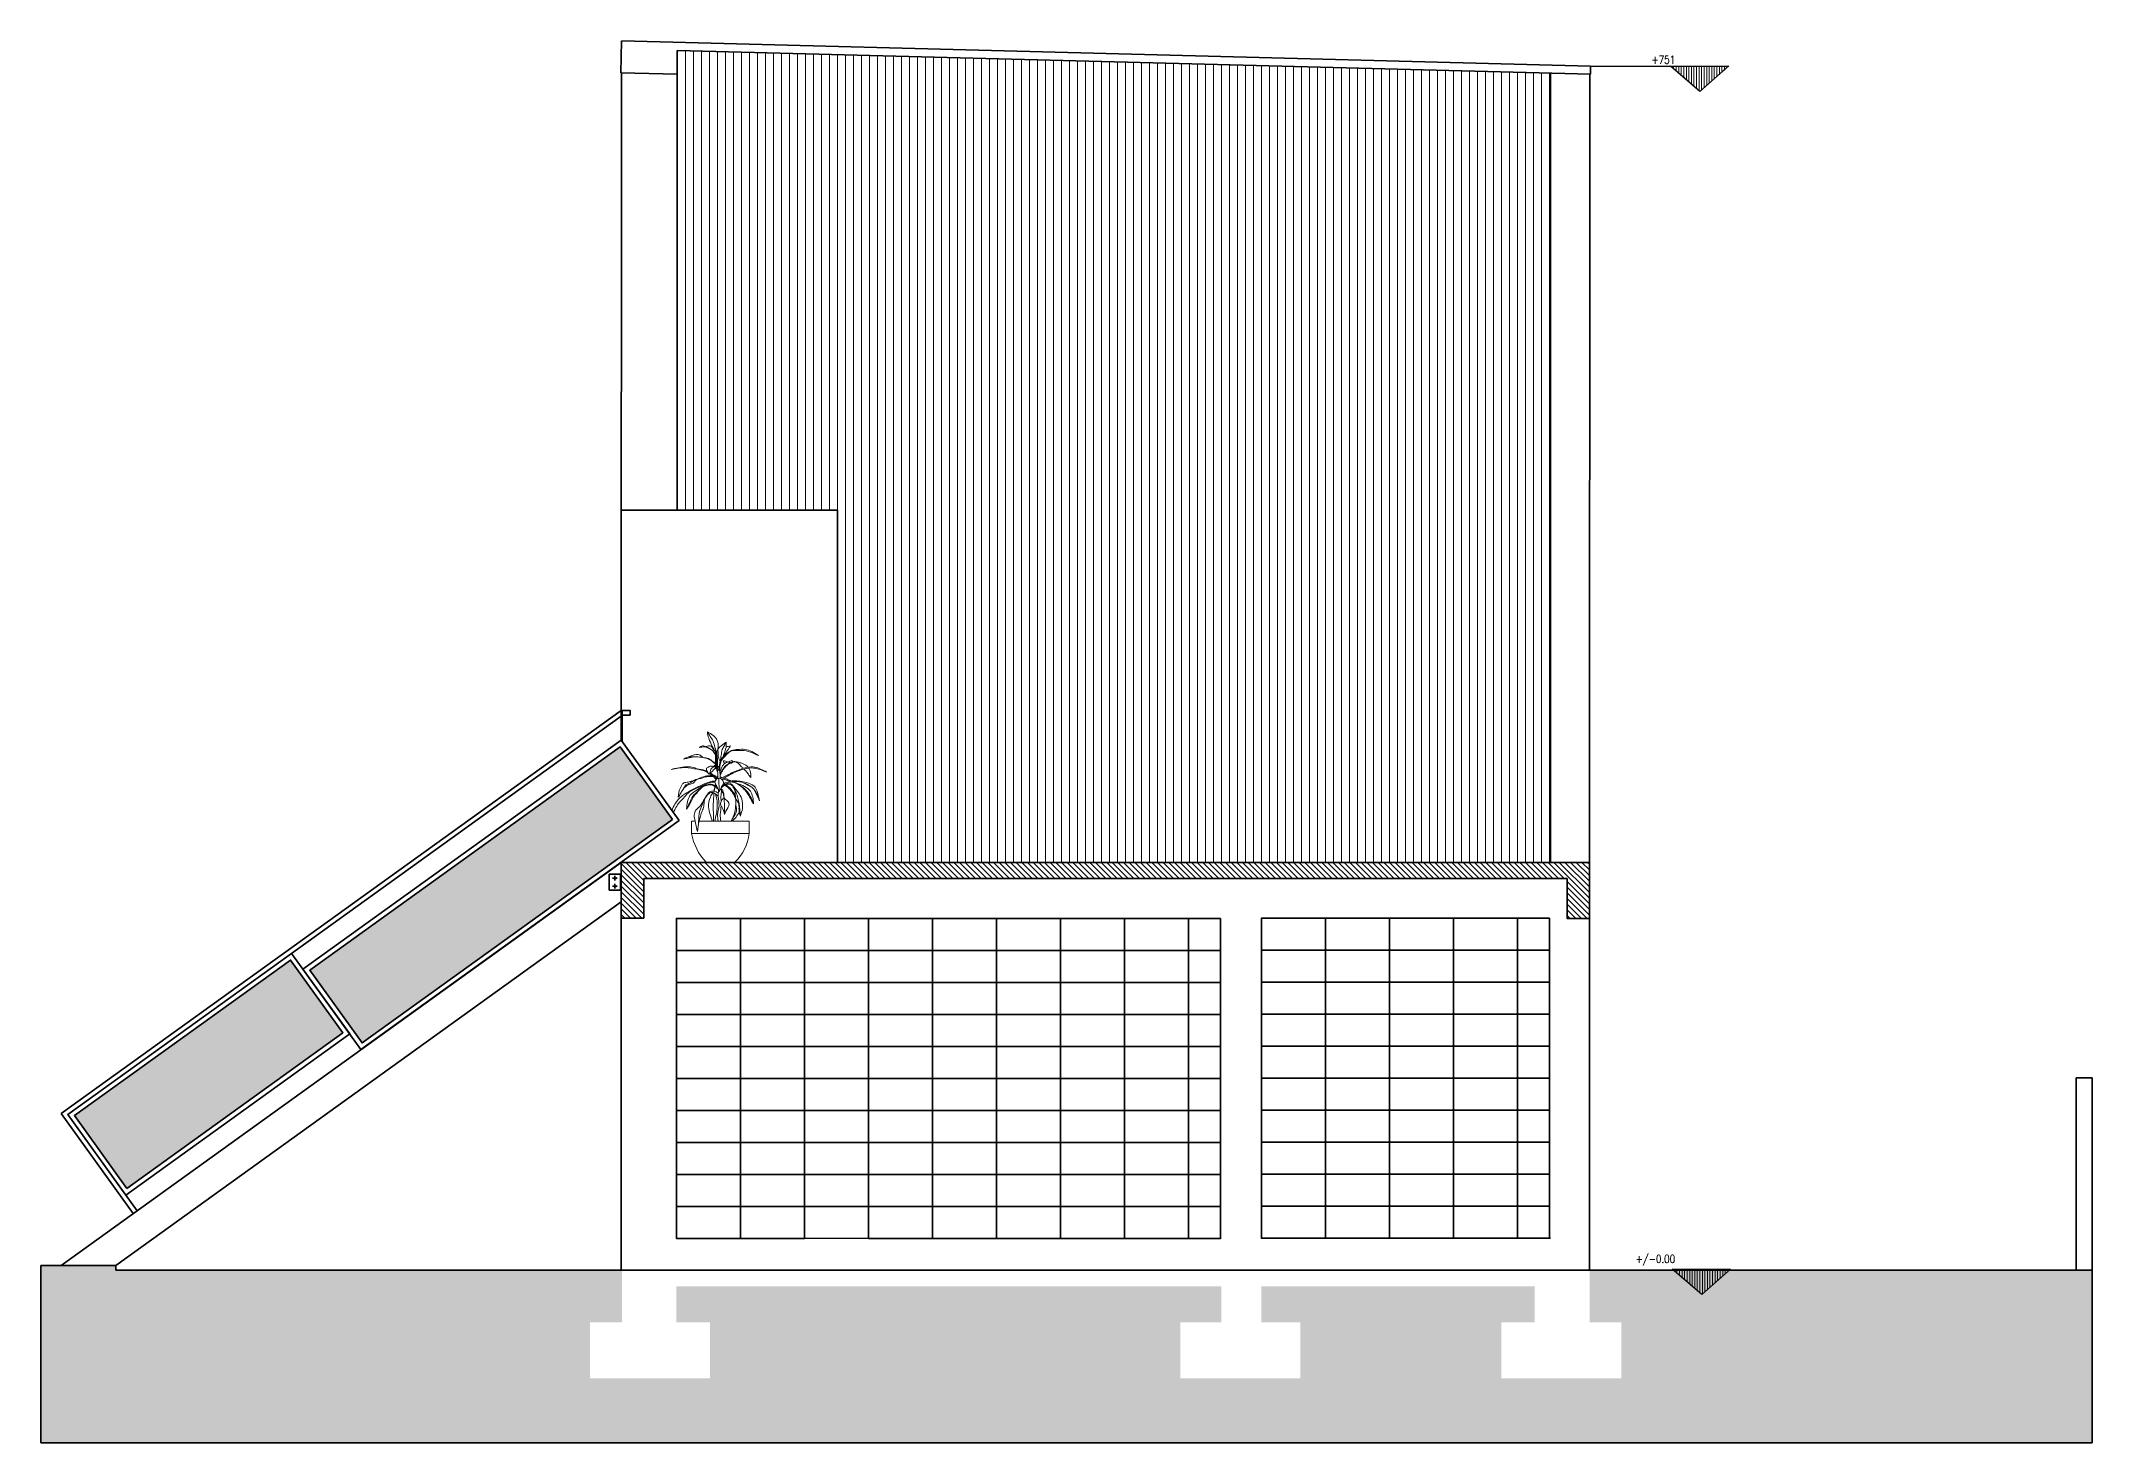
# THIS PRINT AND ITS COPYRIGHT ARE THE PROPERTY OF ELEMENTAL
# Model space of a CAD drawing. Header units: metres. Extents: x -90 to 10476, y -9 to 23.
# Drawn here: x -90.1 to -77.29, y 13.99 to 22.75 of the extents above; entities that cross this region are included whole.
import ezdxf

# ---------------------------------------------------------------- set-up
doc = ezdxf.new("R2010")
doc.units = ezdxf.units.M
doc.header["$LTSCALE"] = 5
doc.header["$MEASUREMENT"] = 0
for name, color, linetype, lineweight in [('A-ANNO-NOTE', 7, 'Continuous', 35), ('A-ELEV-MBE1', 7, 'Continuous', 35), ('A-ELEV-PATT', 255, 'Continuous', 18), ('A-FURN', 253, 'Continuous', 18), ('A-FURN-', 253, 'Continuous', 0), ('A-SECT-MCUT', 7, 'Continuous', 35), ('A-SECT-PATT', 8, 'Continuous', 18)]:
    doc.layers.add(name, color=color, linetype=linetype, lineweight=lineweight)
doc.layers.add('quote', color=3, linetype='Continuous')
doc.styles.add('E-ROMANS', font='romans.shx', dxfattribs={"width": 0.8})

msp = doc.modelspace()

# ---------------------------------------------------------------- hatches: boundary and pattern name
at = {"layer": 'A-ELEV-PATT'}
h = msp.add_hatch(dxfattribs=at)
h.set_pattern_fill('ANSI31', color=256, scale=0.005, angle=225, style=0)
h.set_pattern_definition([(270, (123.377952, -109.230486), (0.015875, -4e-17), [])])
h.paths.add_polyline_path([(-79.554, 22.593), (-79.738, 22.435), (-79.922, 22.593)])
h = msp.add_hatch(dxfattribs=at)
h.set_pattern_fill('ANSI31', color=256, scale=0.005, angle=225, style=0)
h.set_pattern_definition([(270, (123.367, -116.748887), (0.015875, -4e-17), [])])
h.paths.add_polyline_path([(-79.543, 15.075), (-79.727, 14.916), (-79.911, 15.075)])
at = {"layer": 'A-SECT-PATT'}
h = msp.add_hatch(dxfattribs=at)
h.set_pattern_fill('ANSI31', color=256, scale=0.4, angle=315, style=0)
h.set_pattern_definition([(270, (0.67349, -58.998675), (0.05, -7e-17), [])])
h.paths.add_polyline_path([(-86.127, 22.691), (-80.671, 22.549), (-80.671, 17.618), (-82.71, 17.618), (-83.51, 17.618), (-85.137, 17.618), (-85.137, 19.818), (-86.115, 19.818)])
h = msp.add_hatch(dxfattribs=at)
h.set_pattern_fill('DOTS', color=256, scale=0.4, angle=542.9169, style=0)
h.set_pattern_definition([(182.91694, (-72.485125, -8.862014), (-0.011211598, -0.025603712), [0, -0.025])])
h.paths.add_polyline_path([(-88.216, 16.553), (-89.567, 15.581), (-89.894, 16.036), (-88.543, 17.007)])
h.paths.add_polyline_path([(-86.157, 17.886), (-88.097, 16.49), (-88.424, 16.944), (-86.484, 18.34)])
h = msp.add_hatch(dxfattribs=at)
h.set_pattern_fill('ANSI31', color=256, scale=0.2, angle=270, style=0)
h.set_pattern_definition([(315, (-72.485125, -8.862014), (0.01767767, 0.01767767), [])])
h.paths.add_polyline_path([(-80.567, 17.618), (-80.567, 17.618), (-80.427, 17.618), (-80.427, 17.268), (-80.567, 17.268), (-80.567, 17.518), (-86.337, 17.518), (-86.337, 17.269), (-86.477, 17.269), (-86.477, 17.618), (-86.337, 17.618)])
h = msp.add_hatch(dxfattribs=at)
h.set_pattern_fill('DOTS', color=256, angle=270, style=0)
h.set_pattern_definition([(180, (-77.287414, 1.521354), (-0.03125, -0.0625), [0, -0.0625])])
h.paths.add_polyline_path([(-85.922, 14.744), (-86.133, 14.744), (-86.133, 14.969), (-82.727, 14.969), (-82.727, 14.744), (-82.773, 14.744), (-82.983, 14.744), (-82.983, 14.394), (-82.233, 14.394), (-82.233, 14.744), (-82.432, 14.744), (-82.477, 14.744), (-82.477, 14.969), (-80.769, 14.969), (-80.769, 14.819), (-80.769, 14.744), (-80.978, 14.744), (-80.978, 14.394), (-80.228, 14.394), (-80.228, 14.744), (-80.427, 14.744), (-80.427, 14.894), (-80.427, 15.069), (-77.287, 15.069), (-77.287, 13.99), (-90.103, 13.99), (-90.103, 15.098), (-89.635, 15.098), (-89.635, 15.069), (-86.473, 15.069), (-86.473, 14.819), (-86.473, 14.744), (-86.672, 14.744), (-86.672, 14.394), (-85.922, 14.394)])

# ---------------------------------------------------------------- linework, layer by layer
at = {"layer": 'A-ANNO-NOTE'}
msp.add_line((-86.477, 19.818), (-85.126, 19.818), dxfattribs=at)
at = {"layer": 'A-ELEV-MBE1'}
for p, q in [((-86.479, 22.552), (-86.475, 22.751)), ((-80.42, 22.543), (-86.127, 22.691)), ((-86.127, 22.691), (-86.127, 22.544)), ((-80.42, 22.593), (-80.42, 22.543)), ((-86.479, 22.552), (-86.127, 22.544)), ((-80.671, 22.549), (-80.671, 17.618)), ((-80.425, 22.395), (-80.425, 22.543)), ((-85.126, 19.818), (-85.126, 17.618)), ((-86.477, 18.568), (-89.977, 16.049)), ((-86.477, 18.531), (-89.936, 16.042)), ((-86.477, 18.382), (-86.477, 18.568)), ((-86.477, 18.568), (-86.472, 18.568)), ((-86.472, 18.375), (-86.472, 18.568)), ((-86.477, 17.618), (-89.977, 15.098)), ((-86.477, 17.372), (-86.477, 17.618)), ((-86.552, 17.544), (-86.552, 17.444)), ((-86.552, 17.544), (-86.477, 17.544)), ((-86.552, 17.444), (-86.477, 17.444)), ((-86.532, 17.519), (-86.502, 17.519)), ((-86.532, 17.469), (-86.502, 17.469)), ((-86.517, 17.504), (-86.517, 17.534)), ((-86.517, 17.484), (-86.517, 17.454)), ((-86.482, 17.544), (-86.482, 17.444)), ((-86.477, 17.372), (-89.635, 15.098)), ((-86.477, 17.269), (-86.477, 15.069)), ((-80.513, 17.268), (-80.563, 17.268)), ((-80.427, 17.268), (-80.427, 15.069)), ((-77.387, 15.169), (-77.387, 16.271)), ((-77.387, 15.069), (-77.387, 16.271)), ((-77.387, 16.271), (-77.287, 16.271)), ((-77.387, 16.271), (-77.287, 16.271)), ((-77.287, 16.271), (-77.287, 15.169)), ((-77.287, 16.271), (-77.287, 15.069)), ((-89.977, 16.049), (-89.527, 15.423)), ((-89.936, 16.042), (-89.502, 15.44)), ((-82.728, 15.269), (-86.133, 15.268)), ((-80.67, 15.269), (-82.477, 15.269)), ((-90.103, 15.098), (-90.103, 13.99)), ((-90.103, 15.098), (-90.103, 13.99)), ((-89.635, 15.098), (-90.103, 15.098)), ((-89.635, 15.098), (-89.635, 15.069)), ((-89.635, 15.069), (-86.477, 15.069)), ((-80.427, 15.069), (-77.287, 15.069)), ((-77.287, 15.069), (-77.287, 13.99)), ((-90.103, 13.99), (-77.287, 13.99))]:
    msp.add_line(p, q, dxfattribs=at)
at = {"layer": 'A-ELEV-MBE1', "extrusion": (4.44089e-16, 4.48813e-31, -1)}
for p, q in [((-83.51, 17.618), (-82.71, 17.618)), ((-83.485, 17.618), (-82.735, 17.618)), ((-83.485, 17.618), (-82.735, 17.618))]:
    msp.add_line(p, q, dxfattribs=at)
at = {"layer": 'A-ELEV-MBE1'}
for points in [[(-80.42, 22.593), (-86.473, 22.751), (-86.473, 22.751), (-86.473, 22.751), (-86.473, 22.751), (-86.473, 22.751), (-86.473, 22.751)], [(-86.476, 22.552), (-86.477, 18.568)], [(-86.127, 19.818), (-86.127, 22.544)], [(-80.427, 17.618), (-80.427, 17.618), (-80.425, 22.395), (-80.425, 22.395)], [(-80.427, 15.069), (-86.477, 15.069)]]:
    msp.add_lwpolyline(points, dxfattribs=at)
for points in [[(-86.472, 18.538), (-86.472, 18.568), (-86.422, 18.568), (-86.422, 18.538)], [(-86.115, 17.879), (-86.477, 18.382), (-88.466, 16.951), (-88.104, 16.448)], [(-86.157, 17.886), (-86.484, 18.34), (-88.424, 16.944), (-88.097, 16.49)], [(-85.733, 17.268), (-86.133, 17.268), (-86.133, 17.068), (-85.733, 17.068)], [(-85.333, 17.268), (-85.733, 17.268), (-85.733, 17.068), (-85.333, 17.068)], [(-84.933, 17.268), (-85.333, 17.268), (-85.333, 17.068), (-84.933, 17.068)], [(-84.533, 17.268), (-84.933, 17.268), (-84.933, 17.068), (-84.533, 17.068)], [(-84.133, 17.268), (-84.533, 17.268), (-84.533, 17.068), (-84.133, 17.068)], [(-83.733, 17.268), (-84.133, 17.268), (-84.133, 17.068), (-83.733, 17.068)], [(-83.333, 17.268), (-83.733, 17.268), (-83.733, 17.068), (-83.333, 17.068)], [(-82.933, 17.268), (-83.333, 17.268), (-83.333, 17.068), (-82.933, 17.068)], [(-82.733, 17.268), (-82.933, 17.268), (-82.933, 17.068), (-82.733, 17.068)], [(-82.077, 17.269), (-82.477, 17.269), (-82.477, 17.069), (-82.077, 17.069)], [(-81.677, 17.269), (-82.077, 17.269), (-82.077, 17.069), (-81.677, 17.069)], [(-81.277, 17.269), (-81.677, 17.269), (-81.677, 17.069), (-81.277, 17.069)], [(-80.877, 17.269), (-81.277, 17.269), (-81.277, 17.069), (-80.877, 17.069)], [(-80.677, 17.269), (-80.877, 17.269), (-80.877, 17.069), (-80.677, 17.069)], [(-89.573, 15.539), (-88.174, 16.546), (-88.537, 17.049), (-89.936, 16.042)], [(-85.733, 17.068), (-86.133, 17.068), (-86.133, 16.868), (-85.733, 16.868)], [(-85.333, 17.068), (-85.733, 17.068), (-85.733, 16.868), (-85.333, 16.868)], [(-84.933, 17.068), (-85.333, 17.068), (-85.333, 16.868), (-84.933, 16.868)], [(-84.533, 17.068), (-84.933, 17.068), (-84.933, 16.868), (-84.533, 16.868)], [(-84.133, 17.068), (-84.533, 17.068), (-84.533, 16.868), (-84.133, 16.868)], [(-83.733, 17.068), (-84.133, 17.068), (-84.133, 16.868), (-83.733, 16.868)], [(-83.333, 17.068), (-83.733, 17.068), (-83.733, 16.868), (-83.333, 16.868)], [(-82.933, 17.068), (-83.333, 17.068), (-83.333, 16.868), (-82.933, 16.868)], [(-82.733, 17.068), (-82.933, 17.068), (-82.933, 16.868), (-82.733, 16.868)], [(-82.077, 17.069), (-82.477, 17.069), (-82.477, 16.869), (-82.077, 16.869)], [(-81.677, 17.069), (-82.077, 17.069), (-82.077, 16.869), (-81.677, 16.869)], [(-81.277, 17.069), (-81.677, 17.069), (-81.677, 16.869), (-81.277, 16.869)], [(-80.877, 17.069), (-81.277, 17.069), (-81.277, 16.869), (-80.877, 16.869)], [(-80.677, 17.069), (-80.877, 17.069), (-80.877, 16.869), (-80.677, 16.869)], [(-89.567, 15.581), (-88.216, 16.553), (-88.543, 17.007), (-89.894, 16.036)], [(-85.733, 16.868), (-86.133, 16.868), (-86.133, 16.668), (-85.733, 16.668)], [(-85.333, 16.868), (-85.733, 16.868), (-85.733, 16.668), (-85.333, 16.668)], [(-84.933, 16.868), (-85.333, 16.868), (-85.333, 16.668), (-84.933, 16.668)], [(-84.533, 16.868), (-84.933, 16.868), (-84.933, 16.668), (-84.533, 16.668)], [(-84.133, 16.868), (-84.533, 16.868), (-84.533, 16.668), (-84.133, 16.668)], [(-83.733, 16.868), (-84.133, 16.868), (-84.133, 16.668), (-83.733, 16.668)], [(-83.333, 16.868), (-83.733, 16.868), (-83.733, 16.668), (-83.333, 16.668)], [(-82.933, 16.868), (-83.333, 16.868), (-83.333, 16.668), (-82.933, 16.668)], [(-82.733, 16.868), (-82.933, 16.868), (-82.933, 16.668), (-82.733, 16.668)], [(-82.077, 16.869), (-82.477, 16.869), (-82.477, 16.669), (-82.077, 16.669)], [(-81.677, 16.869), (-82.077, 16.869), (-82.077, 16.669), (-81.677, 16.669)], [(-81.277, 16.869), (-81.677, 16.869), (-81.677, 16.669), (-81.277, 16.669)], [(-80.877, 16.869), (-81.277, 16.869), (-81.277, 16.669), (-80.877, 16.669)], [(-80.677, 16.869), (-80.877, 16.869), (-80.877, 16.669), (-80.677, 16.669)], [(-85.733, 16.668), (-86.133, 16.668), (-86.133, 16.468), (-85.733, 16.468)], [(-85.333, 16.668), (-85.733, 16.668), (-85.733, 16.468), (-85.333, 16.468)], [(-84.933, 16.668), (-85.333, 16.668), (-85.333, 16.468), (-84.933, 16.468)], [(-84.533, 16.668), (-84.933, 16.668), (-84.933, 16.468), (-84.533, 16.468)], [(-84.133, 16.668), (-84.533, 16.668), (-84.533, 16.468), (-84.133, 16.468)], [(-83.733, 16.668), (-84.133, 16.668), (-84.133, 16.468), (-83.733, 16.468)], [(-83.333, 16.668), (-83.733, 16.668), (-83.733, 16.468), (-83.333, 16.468)], [(-82.933, 16.668), (-83.333, 16.668), (-83.333, 16.468), (-82.933, 16.468)], [(-82.733, 16.668), (-82.933, 16.668), (-82.933, 16.468), (-82.733, 16.468)], [(-82.077, 16.669), (-82.477, 16.669), (-82.477, 16.469), (-82.077, 16.469)], [(-81.677, 16.669), (-82.077, 16.669), (-82.077, 16.469), (-81.677, 16.469)], [(-81.277, 16.669), (-81.677, 16.669), (-81.677, 16.469), (-81.277, 16.469)], [(-80.877, 16.669), (-81.277, 16.669), (-81.277, 16.469), (-80.877, 16.469)], [(-80.677, 16.669), (-80.877, 16.669), (-80.877, 16.469), (-80.677, 16.469)], [(-85.733, 16.468), (-86.133, 16.468), (-86.133, 16.268), (-85.733, 16.268)], [(-85.333, 16.468), (-85.733, 16.468), (-85.733, 16.268), (-85.333, 16.268)], [(-84.933, 16.468), (-85.333, 16.468), (-85.333, 16.268), (-84.933, 16.268)], [(-84.533, 16.468), (-84.933, 16.468), (-84.933, 16.268), (-84.533, 16.268)], [(-84.133, 16.468), (-84.533, 16.468), (-84.533, 16.268), (-84.133, 16.268)], [(-83.733, 16.468), (-84.133, 16.468), (-84.133, 16.268), (-83.733, 16.268)], [(-83.333, 16.468), (-83.733, 16.468), (-83.733, 16.268), (-83.333, 16.268)], [(-82.933, 16.468), (-83.333, 16.468), (-83.333, 16.268), (-82.933, 16.268)], [(-82.733, 16.468), (-82.933, 16.468), (-82.933, 16.268), (-82.733, 16.268)], [(-82.077, 16.469), (-82.477, 16.469), (-82.477, 16.269), (-82.077, 16.269)], [(-81.677, 16.469), (-82.077, 16.469), (-82.077, 16.269), (-81.677, 16.269)], [(-81.277, 16.469), (-81.677, 16.469), (-81.677, 16.269), (-81.277, 16.269)], [(-80.877, 16.469), (-81.277, 16.469), (-81.277, 16.269), (-80.877, 16.269)], [(-80.677, 16.469), (-80.877, 16.469), (-80.877, 16.269), (-80.677, 16.269)], [(-85.733, 16.268), (-86.133, 16.268), (-86.133, 16.068), (-85.733, 16.068)], [(-85.333, 16.268), (-85.733, 16.268), (-85.733, 16.068), (-85.333, 16.068)], [(-84.933, 16.268), (-85.333, 16.268), (-85.333, 16.068), (-84.933, 16.068)], [(-84.533, 16.268), (-84.933, 16.268), (-84.933, 16.068), (-84.533, 16.068)], [(-84.133, 16.268), (-84.533, 16.268), (-84.533, 16.068), (-84.133, 16.068)], [(-83.733, 16.268), (-84.133, 16.268), (-84.133, 16.068), (-83.733, 16.068)], [(-83.333, 16.268), (-83.733, 16.268), (-83.733, 16.068), (-83.333, 16.068)], [(-82.933, 16.268), (-83.333, 16.268), (-83.333, 16.068), (-82.933, 16.068)], [(-82.733, 16.268), (-82.933, 16.268), (-82.933, 16.068), (-82.733, 16.068)], [(-82.077, 16.269), (-82.477, 16.269), (-82.477, 16.069), (-82.077, 16.069)], [(-81.677, 16.269), (-82.077, 16.269), (-82.077, 16.069), (-81.677, 16.069)], [(-81.277, 16.269), (-81.677, 16.269), (-81.677, 16.069), (-81.277, 16.069)], [(-80.877, 16.269), (-81.277, 16.269), (-81.277, 16.069), (-80.877, 16.069)], [(-80.677, 16.269), (-80.877, 16.269), (-80.877, 16.069), (-80.677, 16.069)], [(-85.733, 16.068), (-86.133, 16.068), (-86.133, 15.868), (-85.733, 15.868)], [(-85.333, 16.068), (-85.733, 16.068), (-85.733, 15.868), (-85.333, 15.868)], [(-84.933, 16.068), (-85.333, 16.068), (-85.333, 15.868), (-84.933, 15.868)], [(-84.533, 16.068), (-84.933, 16.068), (-84.933, 15.868), (-84.533, 15.868)], [(-84.133, 16.068), (-84.533, 16.068), (-84.533, 15.868), (-84.133, 15.868)], [(-83.733, 16.068), (-84.133, 16.068), (-84.133, 15.868), (-83.733, 15.868)], [(-83.333, 16.068), (-83.733, 16.068), (-83.733, 15.868), (-83.333, 15.868)], [(-82.933, 16.068), (-83.333, 16.068), (-83.333, 15.868), (-82.933, 15.868)], [(-82.733, 16.068), (-82.933, 16.068), (-82.933, 15.868), (-82.733, 15.868)], [(-82.077, 16.069), (-82.477, 16.069), (-82.477, 15.869), (-82.077, 15.869)], [(-81.677, 16.069), (-82.077, 16.069), (-82.077, 15.869), (-81.677, 15.869)], [(-81.277, 16.069), (-81.677, 16.069), (-81.677, 15.869), (-81.277, 15.869)], [(-80.877, 16.069), (-81.277, 16.069), (-81.277, 15.869), (-80.877, 15.869)], [(-80.677, 16.069), (-80.877, 16.069), (-80.877, 15.869), (-80.677, 15.869)], [(-85.733, 15.868), (-86.133, 15.868), (-86.133, 15.668), (-85.733, 15.668)], [(-85.333, 15.868), (-85.733, 15.868), (-85.733, 15.668), (-85.333, 15.668)], [(-84.933, 15.868), (-85.333, 15.868), (-85.333, 15.668), (-84.933, 15.668)], [(-84.533, 15.868), (-84.933, 15.868), (-84.933, 15.668), (-84.533, 15.668)], [(-84.133, 15.868), (-84.533, 15.868), (-84.533, 15.668), (-84.133, 15.668)], [(-83.733, 15.868), (-84.133, 15.868), (-84.133, 15.668), (-83.733, 15.668)], [(-83.333, 15.868), (-83.733, 15.868), (-83.733, 15.668), (-83.333, 15.668)], [(-82.933, 15.868), (-83.333, 15.868), (-83.333, 15.668), (-82.933, 15.668)], [(-82.733, 15.868), (-82.933, 15.868), (-82.933, 15.668), (-82.733, 15.668)], [(-82.077, 15.869), (-82.477, 15.869), (-82.477, 15.669), (-82.077, 15.669)], [(-81.677, 15.869), (-82.077, 15.869), (-82.077, 15.669), (-81.677, 15.669)], [(-81.277, 15.869), (-81.677, 15.869), (-81.677, 15.669), (-81.277, 15.669)], [(-80.877, 15.869), (-81.277, 15.869), (-81.277, 15.669), (-80.877, 15.669)], [(-80.677, 15.869), (-80.877, 15.869), (-80.877, 15.669), (-80.677, 15.669)], [(-85.733, 15.668), (-86.133, 15.668), (-86.133, 15.468), (-85.733, 15.468)], [(-85.333, 15.668), (-85.733, 15.668), (-85.733, 15.468), (-85.333, 15.468)], [(-84.933, 15.668), (-85.333, 15.668), (-85.333, 15.468), (-84.933, 15.468)], [(-84.533, 15.668), (-84.933, 15.668), (-84.933, 15.468), (-84.533, 15.468)], [(-84.133, 15.668), (-84.533, 15.668), (-84.533, 15.468), (-84.133, 15.468)], [(-83.733, 15.668), (-84.133, 15.668), (-84.133, 15.468), (-83.733, 15.468)], [(-83.333, 15.668), (-83.733, 15.668), (-83.733, 15.468), (-83.333, 15.468)], [(-82.933, 15.668), (-83.333, 15.668), (-83.333, 15.468), (-82.933, 15.468)], [(-82.733, 15.668), (-82.933, 15.668), (-82.933, 15.468), (-82.733, 15.468)], [(-82.077, 15.669), (-82.477, 15.669), (-82.477, 15.469), (-82.077, 15.469)], [(-81.677, 15.669), (-82.077, 15.669), (-82.077, 15.469), (-81.677, 15.469)], [(-81.277, 15.669), (-81.677, 15.669), (-81.677, 15.469), (-81.277, 15.469)], [(-80.877, 15.669), (-81.277, 15.669), (-81.277, 15.469), (-80.877, 15.469)], [(-80.677, 15.669), (-80.877, 15.669), (-80.877, 15.469), (-80.677, 15.469)], [(-85.733, 15.468), (-86.133, 15.468), (-86.133, 15.268), (-85.733, 15.268)], [(-85.333, 15.468), (-85.733, 15.468), (-85.733, 15.268), (-85.333, 15.268)], [(-84.533, 15.468), (-84.933, 15.468), (-84.933, 15.268), (-84.533, 15.268)], [(-84.133, 15.468), (-84.533, 15.468), (-84.533, 15.268), (-84.133, 15.268)], [(-83.733, 15.468), (-84.133, 15.468), (-84.133, 15.268), (-83.733, 15.268)], [(-83.333, 15.468), (-83.733, 15.468), (-83.733, 15.268), (-83.333, 15.268)], [(-82.933, 15.468), (-83.333, 15.468), (-83.333, 15.268), (-82.933, 15.268)], [(-82.733, 15.468), (-82.933, 15.468), (-82.933, 15.268), (-82.733, 15.268)], [(-82.077, 15.469), (-82.477, 15.469), (-82.477, 15.269), (-82.077, 15.269)], [(-81.677, 15.469), (-82.077, 15.469), (-82.077, 15.269), (-81.677, 15.269)], [(-81.277, 15.469), (-81.677, 15.469), (-81.677, 15.269), (-81.277, 15.269)], [(-80.877, 15.469), (-81.277, 15.469), (-81.277, 15.269), (-80.877, 15.269)], [(-80.677, 15.469), (-80.877, 15.469), (-80.877, 15.269), (-80.677, 15.269)]]:
    msp.add_lwpolyline(points, close=True, dxfattribs=at)
for centre in [(-86.517, 17.519), (-86.517, 17.469)]:
    msp.add_circle(centre, 0.005, dxfattribs=at)
at = {"layer": 'A-ELEV-PATT'}
msp.add_line((-86.477, 17.618), (-85.137, 17.618), dxfattribs=at)
at = {"layer": 'A-FURN'}
for p, q in [((-85.888, 18.204), (-85.881, 18.202)), ((-85.878, 18.186), (-85.873, 18.188)), ((-85.867, 18.145), (-85.865, 18.061)), ((-86.015, 17.875), (-86.038, 17.875)), ((-86.038, 17.875), (-86.038, 17.798)), ((-85.678, 17.875), (-85.99, 17.875)), ((-85.678, 17.798), (-85.678, 17.875)), ((-86.038, 17.798), (-85.678, 17.798))]:
    msp.add_line(p, q, dxfattribs=at)
for centre, major_axis, start_param, end_param in [((-85.811, 18.391), (-0.0344, 0.0344), 2.108436, 2.704877), ((-86.214, 18.257), (-0.231, 0.231), 3.8338, 4.109865), ((-85.779, 18.216), (0.077, 0.077), 2.313892, 2.467435), ((-75.319, 18.597), (7.476, 7.476), 2.38351, 2.391359), ((-84.566, 18.235), (0.916, 0.916), 2.365565, 2.426782), ((-86.204, 18.159), (-0.226, 0.226), 3.616988, 3.774813), ((-84.918, 17.875), (0.704, 0.704), 2.122323, 2.167879), ((-86.33, 18.138), (0.323, 0.323), 5.503444, 5.604512)]:
    msp.add_ellipse(centre, major_axis=major_axis, ratio=1, start_param=start_param, end_param=end_param, dxfattribs=at)
for points, knots in [([(-85.991, 18.335), (-85.984, 18.34), (-85.969, 18.35), (-85.935, 18.337), (-85.915, 18.322), (-85.901, 18.313)], [0, 0, 0, 0, 50.716861, 101.504655, 208.933143, 208.933143, 208.933143, 208.933143]), ([(-85.905, 18.315), (-85.921, 18.326), (-85.948, 18.344), (-85.979, 18.338), (-85.991, 18.335)], [0, 0, 0, 0, 116.469567, 190.680617, 190.680617, 190.680617, 190.680617]), ([(-85.946, 18.342), (-85.937, 18.345), (-85.921, 18.351), (-85.903, 18.332), (-85.902, 18.318), (-85.901, 18.313)], [0, 0, 0, 0, 54.056637, 102.422741, 137.253761, 137.253761, 137.253761, 137.253761]), ([(-85.875, 18.22), (-85.876, 18.229), (-85.876, 18.244), (-85.875, 18.27), (-85.884, 18.3), (-85.869, 18.337), (-85.874, 18.397), (-85.914, 18.419), (-85.939, 18.434)], [0, 0, 0, 0, 52.203448, 95.407615, 161.27111, 242.581626, 335.542908, 506.510273, 506.510273, 506.510273, 506.510273]), ([(-85.939, 18.434), (-85.933, 18.424), (-85.922, 18.405), (-85.9, 18.375), (-85.893, 18.337), (-85.884, 18.311), (-85.88, 18.298)], [0, 0, 0, 0, 70.438697, 140.877394, 226.765984, 312.654575, 312.654575, 312.654575, 312.654575]), ([(-85.939, 18.434), (-85.937, 18.42), (-85.934, 18.402), (-85.921, 18.369), (-85.907, 18.337), (-85.89, 18.311), (-85.881, 18.299), (-85.88, 18.298)], [0, 0, 0, 0, 86.620552, 116.045031, 217.792366, 304.999017, 313.159899, 313.159899, 313.159899, 313.159899]), ([(-85.821, 18.37), (-85.827, 18.365), (-85.838, 18.357), (-85.856, 18.344), (-85.876, 18.328), (-85.871, 18.305), (-85.873, 18.28), (-85.866, 18.263), (-85.861, 18.252)], [0, 0, 0, 0, 44.401014, 88.802027, 142.765348, 184.77499, 226.784631, 297.370749, 297.370749, 297.370749, 297.370749]), ([(-85.866, 18.207), (-85.865, 18.213), (-85.862, 18.227), (-85.863, 18.25), (-85.85, 18.268), (-85.84, 18.28), (-85.835, 18.3), (-85.821, 18.326), (-85.821, 18.354), (-85.821, 18.37)], [0, 0, 0, 0, 38.439823, 92.246142, 135.877324, 175.500045, 185.557877, 264.705587, 358.032111, 358.032111, 358.032111, 358.032111]), ([(-85.821, 18.37), (-85.825, 18.362), (-85.833, 18.347), (-85.85, 18.321), (-85.852, 18.288), (-85.857, 18.264), (-85.859, 18.252)], [0, 0, 0, 0, 54.230342, 108.460684, 185.828701, 259.914124, 259.914124, 259.914124, 259.914124]), ([(-85.838, 18.289), (-85.834, 18.292), (-85.826, 18.299), (-85.817, 18.314), (-85.806, 18.327), (-85.8, 18.338), (-85.796, 18.343), (-85.794, 18.346)], [0, 0, 0, 0, 29.301877, 68.783518, 108.26516, 129.773298, 149.094788, 149.094788, 149.094788, 149.094788]), ([(-85.933, 18.176), (-85.94, 18.181), (-85.96, 18.192), (-85.993, 18.196), (-86.029, 18.215), (-86.088, 18.218), (-86.134, 18.206), (-86.165, 18.199)], [0, 0, 0, 0, 53.682399, 142.406353, 205.301981, 300.649136, 501.198183, 501.198183, 501.198183, 501.198183]), ([(-86.165, 18.199), (-86.136, 18.205), (-86.081, 18.216), (-86.012, 18.199), (-85.963, 18.199), (-85.944, 18.188), (-85.939, 18.185)], [0, 0, 0, 0, 183.819477, 340.401085, 444.959585, 477.965039, 477.965039, 477.965039, 477.965039]), ([(-85.888, 18.231), (-85.895, 18.237), (-85.909, 18.253), (-85.94, 18.268), (-85.98, 18.276), (-86.022, 18.278), (-86.062, 18.28), (-86.081, 18.267), (-86.088, 18.263)], [0, 0, 0, 0, 56.466982, 132.952274, 209.810846, 305.230183, 400.102782, 448.476329, 448.476329, 448.476329, 448.476329]), ([(-86.022, 18.278), (-86.035, 18.276), (-86.058, 18.271), (-86.079, 18.265), (-86.088, 18.263)], [0, 0, 0, 0, 83.959812, 140.374172, 140.374172, 140.374172, 140.374172]), ([(-85.88, 18.227), (-85.883, 18.23), (-85.892, 18.24), (-85.912, 18.255), (-85.937, 18.273), (-85.968, 18.269), (-85.984, 18.293), (-86.013, 18.293), (-86.039, 18.286), (-86.054, 18.278), (-86.06, 18.275)], [0, 0, 0, 0, 24.186773, 83.035732, 156.307009, 212.235893, 256.946965, 315.750026, 378.47801, 422.77248, 422.77248, 422.77248, 422.77248]), ([(-85.899, 18.217), (-85.91, 18.219), (-85.924, 18.221), (-85.936, 18.211), (-85.948, 18.206), (-85.942, 18.185), (-85.933, 18.175), (-85.927, 18.169)], [0, 0, 0, 0, 60.026994, 79.747288, 99.467582, 134.453294, 187.741941, 187.741941, 187.741941, 187.741941]), ([(-85.927, 18.169), (-85.924, 18.172), (-85.917, 18.179), (-85.906, 18.188), (-85.899, 18.198), (-85.889, 18.204), (-85.89, 18.218), (-85.897, 18.218), (-85.899, 18.217)], [0, 0, 0, 0, 30.974183, 61.948366, 85.722301, 109.496236, 131.303574, 147.007077, 147.007077, 147.007077, 147.007077]), ([(-85.899, 18.217), (-85.902, 18.214), (-85.908, 18.209), (-85.919, 18.2), (-85.922, 18.184), (-85.925, 18.174), (-85.927, 18.169)], [0, 0, 0, 0, 25.251733, 50.503465, 85.511036, 120.518606, 120.518606, 120.518606, 120.518606]), ([(-85.888, 18.288), (-85.889, 18.289), (-85.892, 18.299), (-85.899, 18.307), (-85.905, 18.315)], [17.283834, 17.283834, 17.283834, 17.283834, 19.044228, 39.154424, 39.154424, 39.154424, 39.154424]), ([(-85.862, 18.189), (-85.862, 18.192), (-85.862, 18.199), (-85.866, 18.207), (-85.869, 18.216), (-85.877, 18.223), (-85.891, 18.23), (-85.896, 18.222), (-85.899, 18.217)], [0, 0, 0, 0, 21.67487, 39.007498, 56.340127, 83.07213, 106.981961, 135.410819, 135.410819, 135.410819, 135.410819]), ([(-85.862, 18.189), (-85.863, 18.192), (-85.867, 18.197), (-85.873, 18.207), (-85.878, 18.218), (-85.89, 18.225), (-85.894, 18.221), (-85.895, 18.22)], [0, 0, 0, 0, 20.169284, 40.338567, 72.632839, 97.144877, 106.328014, 106.328014, 106.328014, 106.328014]), ([(-85.88, 18.265), (-85.882, 18.27), (-85.884, 18.275), (-85.886, 18.281), (-85.886, 18.281)], [0, 0, 0, 0, 11.516944, 12.361781, 12.361781, 12.361781, 12.361781]), ([(-85.881, 18.207), (-85.882, 18.208), (-85.884, 18.212), (-85.884, 18.216), (-85.884, 18.219)], [0, 0, 0, 0, 9.391486, 27.431441, 27.431441, 27.431441, 27.431441]), ([(-85.882, 18.3), (-85.881, 18.288), (-85.879, 18.263), (-85.88, 18.238), (-85.88, 18.225)], [3.12103, 3.12103, 3.12103, 3.12103, 28.045677, 55.646402, 55.646402, 55.646402, 55.646402]), ([(-85.878, 18.186), (-85.88, 18.192), (-85.882, 18.202), (-85.881, 18.213), (-85.88, 18.218)], [0, 0, 0, 0, 36.009999, 67.261879, 67.261879, 67.261879, 67.261879]), ([(-85.873, 18.188), (-85.874, 18.193), (-85.875, 18.2), (-85.875, 18.208), (-85.875, 18.21)], [0, 0, 0, 0, 29.619588, 47.02993, 47.02993, 47.02993, 47.02993]), ([(-85.863, 18.217), (-85.859, 18.23), (-85.852, 18.259), (-85.821, 18.29), (-85.788, 18.321), (-85.751, 18.316), (-85.695, 18.32), (-85.653, 18.301), (-85.619, 18.285)], [0, 0, 0, 0, 80.643661, 181.286395, 271.336381, 346.951261, 401.046303, 623.955499, 623.955499, 623.955499, 623.955499]), ([(-85.619, 18.285), (-85.633, 18.295), (-85.659, 18.313), (-85.704, 18.326), (-85.748, 18.324), (-85.79, 18.32), (-85.826, 18.293), (-85.849, 18.267), (-85.858, 18.248), (-85.861, 18.243)], [0, 0, 0, 0, 101.378696, 197.891079, 287.293092, 374.394412, 457.932428, 555.49656, 591.056369, 591.056369, 591.056369, 591.056369]), ([(-85.859, 18.187), (-85.856, 18.194), (-85.85, 18.207), (-85.843, 18.226), (-85.826, 18.241), (-85.808, 18.246), (-85.78, 18.258), (-85.782, 18.249), (-85.783, 18.247)], [0, 0, 0, 0, 15.494515, 30.343084, 43.219419, 58.59635, 75.994338, 81.382464, 81.382464, 81.382464, 81.382464]), ([(-85.715, 18.206), (-85.72, 18.21), (-85.737, 18.225), (-85.76, 18.257), (-85.799, 18.241), (-85.825, 18.225), (-85.844, 18.199), (-85.854, 18.181), (-85.859, 18.172)], [52.253983, 52.253983, 52.253983, 52.253983, 66.21373, 98.510479, 120.144711, 143.109902, 163.913748, 185.900107, 185.900107, 185.900107, 185.900107]), ([(-85.859, 18.161), (-85.855, 18.171), (-85.845, 18.191), (-85.826, 18.221), (-85.796, 18.239), (-85.768, 18.249), (-85.744, 18.243), (-85.719, 18.237), (-85.698, 18.227), (-85.687, 18.215), (-85.685, 18.213)], [0, 0, 0, 0, 22.720035, 46.019821, 72.313546, 93.947778, 106.442977, 121.43264, 148.009322, 154.329831, 154.329831, 154.329831, 154.329831]), ([(-85.859, 18.143), (-85.847, 18.148), (-85.829, 18.156), (-85.8, 18.171), (-85.771, 18.185), (-85.719, 18.206), (-85.661, 18.222), (-85.605, 18.202), (-85.582, 18.189), (-85.57, 18.182)], [0, 0, 0, 0, 81.884064, 120.255929, 208.30069, 278.828132, 477.685367, 557.757834, 644.76611, 644.76611, 644.76611, 644.76611]), ([(-85.849, 18.137), (-85.84, 18.142), (-85.819, 18.154), (-85.785, 18.173), (-85.748, 18.19), (-85.703, 18.204), (-85.642, 18.214), (-85.596, 18.193), (-85.57, 18.182)], [0, 0, 0, 0, 65.56493, 151.088084, 243.201276, 319.20792, 445.364965, 621.830259, 621.830259, 621.830259, 621.830259]), ([(-85.797, 18.241), (-85.799, 18.242), (-85.808, 18.246), (-85.82, 18.247), (-85.835, 18.256), (-85.841, 18.245), (-85.835, 18.241), (-85.83, 18.237)], [7.182475, 7.182475, 7.182475, 7.182475, 11.923087, 27.767644, 35.436412, 38.48928, 48.47527, 48.47527, 48.47527, 48.47527]), ([(-85.667, 18.148), (-85.673, 18.155), (-85.683, 18.169), (-85.696, 18.188), (-85.706, 18.197), (-85.71, 18.201)], [0, 0, 0, 0, 18.041341, 36.082683, 47.485096, 47.485096, 47.485096, 47.485096]), ([(-85.68, 18.207), (-85.677, 18.201), (-85.668, 18.183), (-85.668, 18.162), (-85.667, 18.148)], [159.588619, 159.588619, 159.588619, 159.588619, 172.537673, 201.363356, 201.363356, 201.363356, 201.363356]), ([(-85.888, 18.127), (-85.894, 18.126), (-85.915, 18.125), (-85.951, 18.112), (-85.996, 18.091), (-86.046, 18.067), (-86.1, 18.036), (-86.14, 17.991), (-86.155, 17.956), (-86.16, 17.942)], [0, 0, 0, 0, 41.232269, 125.885444, 237.066917, 352.719154, 475.594701, 624.435824, 717.061742, 717.061742, 717.061742, 717.061742]), ([(-86.151, 17.929), (-86.148, 17.937), (-86.139, 17.956), (-86.117, 17.992), (-86.085, 18.023), (-86.047, 18.066), (-85.995, 18.085), (-85.947, 18.109), (-85.912, 18.121), (-85.895, 18.119), (-85.892, 18.119)], [159.13283, 159.13283, 159.13283, 159.13283, 214.813407, 290.402097, 417.215543, 498.25109, 638.87143, 753.037099, 843.432232, 859.676616, 859.676616, 859.676616, 859.676616]), ([(-85.907, 18.161), (-85.912, 18.161), (-85.931, 18.16), (-85.964, 18.155), (-86.002, 18.139), (-86.036, 18.126), (-86.065, 18.117), (-86.092, 18.117), (-86.099, 18.095), (-86.118, 18.07), (-86.12, 18.044), (-86.121, 18.025)], [23.926304, 23.926304, 23.926304, 23.926304, 34.945629, 63.32097, 92.93313, 120.580191, 138.726541, 156.87289, 169.426774, 181.980658, 221.442031, 221.442031, 221.442031, 221.442031]), ([(-86.121, 18.025), (-86.116, 18.032), (-86.107, 18.048), (-86.092, 18.075), (-86.072, 18.097), (-86.046, 18.107), (-86.022, 18.113), (-86.012, 18.138), (-85.985, 18.14), (-85.958, 18.152), (-85.927, 18.156), (-85.905, 18.154), (-85.898, 18.152)], [0, 0, 0, 0, 18.933568, 37.867136, 63.747631, 79.832717, 95.917803, 111.566445, 128.896766, 146.227086, 175.529645, 191.547784, 191.547784, 191.547784, 191.547784]), ([(-86.003, 18.139), (-86.016, 18.133), (-86.035, 18.123), (-86.057, 18.107), (-86.075, 18.104), (-86.082, 18.088), (-86.088, 18.079), (-86.093, 18.071)], [0, 0, 0, 0, 86.559228, 136.195218, 173.164488, 184.21685, 241.717772, 241.717772, 241.717772, 241.717772]), ([(-85.879, 18.089), (-85.888, 18.096), (-85.907, 18.109), (-85.942, 18.105), (-85.975, 18.089), (-86.011, 18.068), (-86.063, 18.031), (-86.067, 17.982), (-86.069, 17.951)], [0, 0, 0, 0, 69.291558, 143.810012, 204.001706, 299.800871, 404.97216, 584.982159, 584.982159, 584.982159, 584.982159]), ([(-86.069, 17.951), (-86.058, 17.968), (-86.041, 17.995), (-86.025, 18.033), (-85.999, 18.056), (-85.981, 18.087), (-85.944, 18.1), (-85.911, 18.105), (-85.888, 18.088), (-85.877, 18.079), (-85.871, 18.075)], [0, 0, 0, 0, 125.125537, 201.934911, 248.007137, 344.697002, 411.437395, 488.321724, 539.462705, 581.256485, 581.256485, 581.256485, 581.256485]), ([(-85.97, 18.091), (-85.98, 18.081), (-85.999, 18.061), (-86.034, 18.033), (-86.049, 17.991), (-86.062, 17.965), (-86.069, 17.951)], [0, 0, 0, 0, 88.883576, 177.767151, 270.079935, 362.392718, 362.392718, 362.392718, 362.392718]), ([(-85.884, 18.136), (-85.894, 18.148), (-85.905, 18.162), (-85.922, 18.17), (-85.924, 18.172)], [0.870519, 0.870519, 0.870519, 0.870519, 32.810974, 38.446575, 38.446575, 38.446575, 38.446575]), ([(-85.92, 18.175), (-85.919, 18.174), (-85.906, 18.168), (-85.891, 18.156), (-85.88, 18.143), (-85.878, 18.14)], [0, 0, 0, 0, 3.847077, 30.211447, 38.507143, 38.507143, 38.507143, 38.507143]), ([(-85.873, 18.154), (-85.88, 18.156), (-85.888, 18.159), (-85.896, 18.16), (-85.897, 18.16)], [0, 0, 0, 0, 15.041609, 16.959326, 16.959326, 16.959326, 16.959326]), ([(-85.865, 18.144), (-85.868, 18.143), (-85.881, 18.142), (-85.899, 18.12), (-85.882, 18.099), (-85.874, 18.08), (-85.868, 18.068), (-85.865, 18.061)], [0, 0, 0, 0, 22.712992, 81.873114, 127.807414, 171.14262, 214.477825, 214.477825, 214.477825, 214.477825]), ([(-85.865, 18.061), (-85.863, 18.065), (-85.858, 18.074), (-85.85, 18.092), (-85.835, 18.111), (-85.843, 18.137), (-85.858, 18.142), (-85.865, 18.144)], [0, 0, 0, 0, 23.614402, 65.742778, 122.10766, 167.075649, 210.545639, 210.545639, 210.545639, 210.545639]), ([(-85.859, 18.072), (-85.853, 18.074), (-85.843, 18.079), (-85.843, 18.06), (-85.833, 18.046), (-85.841, 18.018), (-85.813, 18.005), (-85.799, 17.98), (-85.818, 17.952), (-85.826, 17.932), (-85.832, 17.918)], [0, 0, 0, 0, 30.594117, 54.024866, 89.506129, 141.193265, 204.410034, 255.95419, 300.000075, 396.607529, 396.607529, 396.607529, 396.607529]), ([(-85.853, 17.998), (-85.854, 18.009), (-85.856, 18.032), (-85.85, 18.061), (-85.852, 18.078), (-85.853, 18.084)], [85.534985, 85.534985, 85.534985, 85.534985, 108.917661, 133.798175, 145.283819, 145.283819, 145.283819, 145.283819]), ([(-85.762, 18.03), (-85.767, 18.039), (-85.779, 18.06), (-85.803, 18.09), (-85.827, 18.106), (-85.839, 18.114)], [0, 0, 0, 0, 63.489527, 149.530447, 239.530447, 239.530447, 239.530447, 239.530447]), ([(-85.835, 18.144), (-85.828, 18.142), (-85.812, 18.136), (-85.796, 18.13), (-85.787, 18.126)], [17.020618, 17.020618, 17.020618, 17.020618, 31.054146, 52.91629, 52.91629, 52.91629, 52.91629]), ([(-85.834, 18.112), (-85.825, 18.115), (-85.802, 18.124), (-85.765, 18.131), (-85.724, 18.122), (-85.681, 18.116), (-85.639, 18.094), (-85.624, 18.048), (-85.617, 18.019), (-85.613, 18.002)], [0, 0, 0, 0, 61.671712, 150.944776, 230.877748, 322.19215, 426.054559, 502.08429, 613.705255, 613.705255, 613.705255, 613.705255]), ([(-85.79, 17.875), (-85.781, 17.894), (-85.766, 17.928), (-85.762, 17.974), (-85.76, 18.017), (-85.779, 18.053), (-85.798, 18.077), (-85.83, 18.101)], [0, 0, 0, 0, 42.230321, 77.084302, 96.285344, 129.611009, 159.244099, 159.244099, 159.244099, 159.244099]), ([(-85.613, 18.002), (-85.622, 18.029), (-85.636, 18.072), (-85.682, 18.102), (-85.721, 18.119), (-85.761, 18.126), (-85.799, 18.118), (-85.82, 18.11), (-85.828, 18.106)], [0, 0, 0, 0, 57.333411, 91.418011, 111.035351, 144.837718, 174.177111, 191.410834, 191.410834, 191.410834, 191.410834]), ([(-85.733, 17.907), (-85.737, 17.92), (-85.744, 17.944), (-85.738, 17.986), (-85.773, 18.023), (-85.759, 18.072), (-85.784, 18.101), (-85.807, 18.109), (-85.818, 18.107), (-85.824, 18.104)], [0, 0, 0, 0, 27.073234, 52.312093, 83.440215, 122.047987, 144.587729, 156.225598, 169.940168, 169.940168, 169.940168, 169.940168]), ([(-85.733, 17.907), (-85.728, 17.923), (-85.716, 17.958), (-85.72, 18.027), (-85.76, 18.071), (-85.786, 18.106), (-85.799, 18.112), (-85.804, 18.115)], [0, 0, 0, 0, 102.887317, 228.654244, 407.720824, 459.543599, 498.027882, 498.027882, 498.027882, 498.027882]), ([(-85.65, 17.983), (-85.66, 18.01), (-85.68, 18.058), (-85.733, 18.101), (-85.768, 18.116), (-85.782, 18.121), (-85.783, 18.121)], [0, 0, 0, 0, 58.586688, 107.727302, 136.037018, 138.694726, 138.694726, 138.694726, 138.694726]), ([(-85.733, 17.907), (-85.734, 17.921), (-85.737, 17.959), (-85.743, 18.008), (-85.759, 18.056), (-85.772, 18.078), (-85.779, 18.09)], [0, 0, 0, 0, 84.040122, 236.880519, 311.365753, 396.338337, 396.338337, 396.338337, 396.338337]), ([(-85.777, 18.122), (-85.769, 18.119), (-85.731, 18.103), (-85.674, 18.083), (-85.654, 18.025), (-85.651, 17.998), (-85.65, 17.983)], [60.242632, 60.242632, 60.242632, 60.242632, 79.149468, 144.662826, 171.403058, 202.149114, 202.149114, 202.149114, 202.149114]), ([(-85.65, 17.983), (-85.658, 17.998), (-85.674, 18.025), (-85.695, 18.06), (-85.719, 18.085), (-85.735, 18.098), (-85.742, 18.104)], [0, 0, 0, 0, 105.381592, 194.248459, 258.541616, 319.733527, 319.733527, 319.733527, 319.733527]), ([(-85.613, 18.002), (-85.62, 18.017), (-85.633, 18.042), (-85.647, 18.08), (-85.68, 18.097), (-85.703, 18.109), (-85.715, 18.116)], [0, 0, 0, 0, 109.491781, 172.019294, 244.081767, 332.430621, 332.430621, 332.430621, 332.430621]), ([(-85.871, 18.052), (-85.88, 18.057), (-85.897, 18.064), (-85.925, 18.062), (-85.941, 18.04), (-85.961, 18.01), (-85.979, 17.97), (-86.03, 17.934), (-86.014, 17.869), (-86.005, 17.828), (-86.001, 17.81)], [0, 0, 0, 0, 64.510464, 112.367752, 159.892903, 222.629496, 343.795332, 430.411728, 578.655446, 699.63842, 699.63842, 699.63842, 699.63842]), ([(-86.001, 17.81), (-85.995, 17.854), (-85.987, 17.908), (-85.958, 17.97), (-85.962, 18.009), (-85.942, 18.036), (-85.922, 18.055), (-85.894, 18.055), (-85.882, 18.041), (-85.875, 18.033)], [0, 0, 0, 0, 273.073177, 340.436372, 424.457798, 500.714469, 542.23603, 590.839734, 653.153135, 653.153135, 653.153135, 653.153135]), ([(-85.956, 18.017), (-85.961, 18.004), (-85.971, 17.977), (-85.993, 17.931), (-85.993, 17.873), (-85.998, 17.831), (-86.001, 17.81)], [0, 0, 0, 0, 90.528946, 181.057891, 313.542796, 446.027701, 446.027701, 446.027701, 446.027701]), ([(-85.909, 17.875), (-85.913, 17.889), (-85.922, 17.919), (-85.936, 17.969), (-85.927, 18.018), (-85.911, 18.044), (-85.905, 18.053)], [0, 0, 0, 0, 92.47205, 190.615618, 322.10326, 386.557895, 386.557895, 386.557895, 386.557895]), ([(-85.898, 18.052), (-85.899, 18.037), (-85.9, 18.008), (-85.904, 17.964), (-85.901, 17.92), (-85.9, 17.89), (-85.9, 17.875)], [0, 0, 0, 0, 91.910228, 183.820456, 276.259896, 368.699335, 368.699335, 368.699335, 368.699335]), ([(-85.893, 17.875), (-85.886, 17.906), (-85.874, 17.957), (-85.878, 18.015), (-85.887, 18.039), (-85.889, 18.045)], [0, 0, 0, 0, 197.181034, 324.530945, 358.312597, 358.312597, 358.312597, 358.312597]), ([(-85.871, 17.875), (-85.874, 17.889), (-85.88, 17.921), (-85.86, 17.972), (-85.874, 18.024), (-85.87, 18.056), (-85.869, 18.07)], [0, 0, 0, 0, 84.480767, 204.822281, 323.461566, 407.598597, 407.598597, 407.598597, 407.598597]), ([(-85.855, 17.875), (-85.857, 17.889), (-85.861, 17.921), (-85.854, 17.953), (-85.853, 17.971)], [0, 0, 0, 0, 28.899827, 66.935998, 66.935998, 66.935998, 66.935998]), ([(-85.832, 17.918), (-85.836, 17.933), (-85.841, 17.957), (-85.862, 17.983), (-85.853, 17.997), (-85.85, 18.011), (-85.83, 18.02), (-85.84, 18.042), (-85.842, 18.059), (-85.85, 18.062), (-85.852, 18.064)], [0, 0, 0, 0, 103.041157, 151.733661, 178.492585, 196.331868, 240.930074, 285.817934, 322.476903, 338.853716, 338.853716, 338.853716, 338.853716]), ([(-85.836, 18.022), (-85.835, 18.015), (-85.834, 18), (-85.831, 17.976), (-85.832, 17.948), (-85.832, 17.928), (-85.832, 17.918)], [0, 0, 0, 0, 44.956979, 90.997939, 154.29865, 217.599361, 217.599361, 217.599361, 217.599361]), ([(-85.789, 17.875), (-85.784, 17.885), (-85.775, 17.904), (-85.753, 17.935), (-85.758, 17.962), (-85.761, 17.978)], [0, 0, 0, 0, 67.222764, 134.445528, 229.02597, 229.02597, 229.02597, 229.02597]), ([(-85.783, 17.875), (-85.775, 17.884), (-85.758, 17.901), (-85.747, 17.921), (-85.74, 17.932)], [0, 0, 0, 0, 72.64957, 148.717171, 148.717171, 148.717171, 148.717171])]:
    msp.add_open_spline(points, degree=3, knots=knots, dxfattribs=at)
for points in [[(-85.787, 18.237), (-85.789, 18.238), (-85.791, 18.239), (-85.793, 18.239)], [(-85.785, 18.243), (-85.785, 18.241), (-85.786, 18.239), (-85.787, 18.237)], [(-85.886, 18.149), (-85.881, 18.148), (-85.877, 18.147), (-85.873, 18.146)], [(-85.858, 18.152), (-85.854, 18.151), (-85.85, 18.149), (-85.846, 18.148)], [(-85.83, 18.101), (-85.838, 18.096), (-85.846, 18.09), (-85.853, 18.084)], [(-85.794, 18.125), (-85.811, 18.13), (-85.827, 18.134), (-85.844, 18.139)], [(-85.835, 18.103), (-85.837, 18.102), (-85.84, 18.101), (-85.843, 18.1)], [(-85.83, 18.101), (-85.834, 18.103), (-85.838, 18.105), (-85.842, 18.108)]]:
    msp.add_open_spline(points, degree=3, dxfattribs=at)
at = {"layer": 'A-FURN-', "color": 251, "true_color": 0x636466}
msp.add_line((-85.948, 17.618), (-85.767, 17.618), dxfattribs=at)
for centre, major_axis, start_param, end_param in [((-85.696, 17.857), (0.245, 0.245), 2.525696, 3.115268), ((-85.972, 17.832), (0.209, 0.209), 4.690951, 5.383738)]:
    msp.add_ellipse(centre, major_axis=major_axis, ratio=1, start_param=start_param, end_param=end_param, dxfattribs=at)
at = {"layer": 'A-SECT-MCUT'}
for p, q in [((-86.337, 17.618), (-86.477, 17.618)), ((-86.477, 17.618), (-86.477, 17.269)), ((-86.337, 17.269), (-86.337, 17.518)), ((-86.477, 17.269), (-86.337, 17.269))]:
    msp.add_line(p, q, dxfattribs=at)
for points in [[(-80.567, 17.618), (-80.567, 17.618), (-86.337, 17.618)], [(-80.567, 17.518), (-80.567, 17.268), (-80.427, 17.268), (-80.427, 17.618), (-80.567, 17.618)], [(-86.337, 17.518), (-80.567, 17.518)]]:
    msp.add_lwpolyline(points, dxfattribs=at)
at = {"layer": 'quote'}
for p, q in [((-80.422, 22.593), (-79.922, 22.593)), ((-79.737, 22.435), (-79.922, 22.593)), ((-79.922, 22.593), (-79.558, 22.593)), ((-79.556, 22.595), (-79.737, 22.435)), ((-79.726, 14.917), (-79.911, 15.075)), ((-79.911, 15.075), (-79.547, 15.075)), ((-79.547, 15.075), (-79.726, 14.917))]:
    msp.add_line(p, q, dxfattribs=at)

# ---------------------------------------------------------------- texts
at = {"layer": 'quote', "char_height": 0.05, "attachment_point": 3, "style": 'E-ROMANS'}
for s, insert in [('+751', (-79.892, 22.659)), ('+/-0.00', (-79.892, 15.165))]:
    msp.add_mtext(s, dxfattribs=dict(at, insert=insert))

doc.saveas('drawing.dxf')
